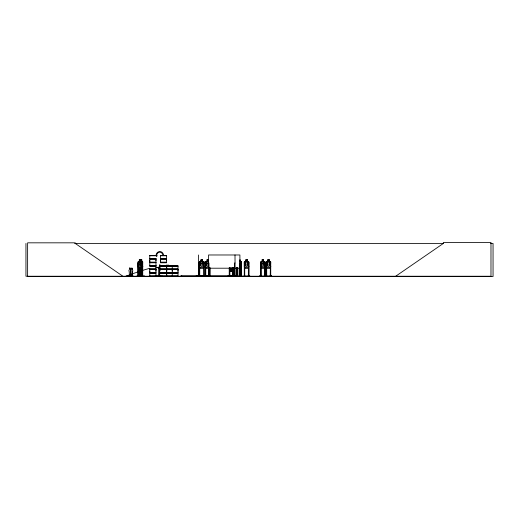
<?xml version="1.0" encoding="UTF-8"?>
<svg xmlns="http://www.w3.org/2000/svg" width="519" height="519" viewBox="0 0 519 519"><rect width="100%" height="100%" fill="white"/><g stroke="black" fill="none" stroke-linecap="round" stroke-linejoin="round"><path stroke-width="0.78" d="M149.777 272.566L149.777 269.523L155.966 269.523L155.96 272.566L149.777 272.566L149.783 271.048M149.777 262.16L149.777 259.124L155.966 259.124L155.96 262.16L149.777 262.16L149.783 260.642M155.96 271.048L155.96 269.523M155.96 260.642L155.96 259.124M160.429 262.16L160.429 259.124L166.618 259.124L166.612 262.16L160.429 262.16L160.436 260.642M166.612 271.048L166.612 269.523L166.612 272.566M166.612 260.642L166.612 259.124M166.729 271.048L166.729 269.523L166.729 272.566M172.243 271.048L172.243 269.523L160.429 269.523M178.004 271.048L178.004 269.523L172.548 269.523M196.117 275.991L203.649 275.894M130.412 275.738L130.652 271.489A1.103 1.006 -90 0 0 130.412 269.757L130.269 268.174M132.293 275.738L132.501 271.489A1.103 1.006 -90 0 0 132.293 269.757L132.319 268.563L132.293 269.757M132.527 271.489L132.319 275.738L131.288 275.738L131.08 271.489A1.103 1.006 -90 0 1 131.288 269.757L131.333 268.42M159.547 265.17C160.786 264.508 159.502 266.487 159.547 265.17L160.099 265.17L160.001 265.618L159.995 265.17M160.001 270.023L160.001 269.471M159.995 269.575L160.079 270.023M130.444 275.738L129.413 275.738L129.205 271.489A1.103 1.006 -90 0 1 129.413 269.757L129.808 268.031M129.439 268.563L129.692 268.083M129.893 275.297L130.308 275.206L129.867 275.135M130.308 275.167L129.86 275.239M130.094 275.239L130.061 275.109M131.813 275.135L132.183 275.239L131.735 275.167M132.098 275.336L131.949 275.109M159.768 267.635L159.508 267.486M160.371 265.773L178.017 265.864M155.998 276.231L178.017 276.108L178.011 273.176L172.548 273.176M156.096 276.199L162.707 276.238M141.752 276.199L141.732 275.758L141.2 275.758M141.285 267.953L141.693 266.383M141.317 268.005L142.258 265.079L141.817 259.818L140.824 259.818L140.824 261.446M132.079 275.148L131.735 275.239M240.991 267.953L241.536 266.39L241.024 268.005M131.949 275.258L132.144 275.219M264.534 268.005L265.073 266.39L264.56 268.005L261.018 268.005L260.583 266.39M248.342 268.005L248.886 266.39M270.717 266.383L270.204 267.953L266.675 267.953L266.215 266.383M270.243 268.005L270.788 266.39M204.201 266.39L203.643 268.005L199.821 268.005L199.322 266.39M227.99 276.205L242.853 276.199M228.023 275.991L230.501 276.238L228.023 276.173M131.307 268.42L131.82 268.012M259.539 276.199L271.671 275.991L270.049 276.205M261.466 275.991L259.545 275.991L261.453 276.199M243.366 276.199L249.775 275.991L248.082 276.238M244.825 276.205L244.786 275.758L244.209 275.758L244.209 276.238M265.073 276.205L265.053 262.017L264.502 261.498L261.063 261.498M266.727 276.205L266.636 263.016L266.156 263.016L266.13 276.205M266.902 276.205L264.152 276.238M199.186 275.991L199.322 262.024L199.834 261.446L200.944 261.446L200.944 259.818L202.572 259.818L202.52 261.498L203.331 262.043L203.331 265.079L202.52 266.383L201.002 266.383L200.185 265.079L200.185 262.043L201.002 261.498L201.002 259.87L202.52 259.87M205.219 275.972L205.284 263.016L205.732 263.016L205.784 276.238M208.443 276.173L208.495 275.758M230.78 268.109C229.093 269.984 231.429 269.731 231.377 267.921C231.351 269.724 233.589 269.984 231.948 268.115M240.05 266.383L240.758 265.079L240.758 262.043L240.05 261.498L241.017 261.498L241.458 262.043L241.62 276.238M138.106 276.238L138.073 262.024L138.463 261.446L139.332 261.446L139.293 259.818L140.552 259.818L140.552 261.446M138.106 262.024L138.495 261.446M244.793 261.498L244.319 262.05L244.332 266.383M266.215 262.05L266.695 261.498L270.224 261.498L270.736 262.043L270.736 276.238M140.428 262.043L140.902 261.498L140.87 259.818M126.831 276.231L127.304 276.238M127.797 276.231L127.583 275.978M128.965 276.225L129.173 275.518M130.561 276.231L131.054 276.225L130.937 275.518M131.515 276.238L131.313 275.518M208.872 268.005L205.816 268.005L205.31 266.39L205.31 262.024L205.829 261.446L206.938 261.446M205.368 262.05L205.855 261.498L208.515 261.498L208.515 259.87L206.997 259.87M156.336 256.652L157.244 255.692L156.615 255.692A3.477 3.153 -90 0 1 159.768 252.208A3.477 3.153 -90 0 1 162.921 255.692M149.777 276.108L149.783 273.176L155.966 273.176L155.966 276.108L149.764 276.231M232.058 269.951L232.765 269.406L232.765 267.888M395.699 276.238L443.343 243.45L443.343 242.483L490.98 242.483L490.98 276.238L25.95 276.238L25.95 243.45M136.263 276.205L144.684 275.991M125.799 276.238L130.82 275.978M128.887 276.238L129.179 276.238M131.411 276.238L131.313 276.095M129.782 268.031L130.295 268.174M74.658 243.45L443.589 243.45M490.617 243.45L493.05 243.45L493.05 276.517L27.624 276.517L27.624 242.827L75.268 242.827L75.268 243.45L122.906 276.238M149.777 255.458L155.972 255.458M160.423 255.458L166.625 255.458M155.972 255.569L149.777 255.569L149.783 258.514L155.966 258.514M149.783 255.763L155.96 255.763M160.436 255.763L166.612 255.763M149.738 258.722L156.011 258.722M160.384 258.722L166.664 258.722M149.738 258.91L156.011 258.91M160.384 258.91L166.664 258.91M208.567 259.818L206.938 259.818L206.997 261.498L206.179 262.043L206.179 265.079L206.997 266.383L208.515 266.383M248.886 276.238L248.867 262.017L248.329 261.446L247.336 261.446L247.349 259.818L245.798 259.818L245.798 261.446L244.754 261.446L244.267 262.024L244.3 276.238L244.378 275.758M263.581 259.818L262.063 259.818L262.108 261.498L261.362 262.043L261.362 265.079L262.108 266.383L263.509 266.383L264.255 265.079L264.255 262.043L263.509 261.498L263.555 259.818L263.581 261.446L264.547 261.446L265.053 262.017M140.506 259.87L139.332 259.87L139.371 261.498L138.761 262.043L138.761 265.079L139.371 266.383L140.506 266.383L141.123 265.079L141.123 262.043L140.506 261.498L140.513 259.818M140.857 259.87L141.784 259.87M247.304 259.87L245.85 259.87L245.85 261.498L245.085 262.043L245.085 265.079L245.85 266.383L247.284 266.383L248.05 265.079L248.05 262.043L247.284 261.498L247.336 259.818M262.108 259.87L263.529 259.87M267.752 259.87L269.199 259.87M140.175 261.446L141.343 261.446M141.771 261.446L142.427 261.446L142.731 262.043L142.719 276.238M202.572 261.446L203.63 261.446L204.201 262.017L204.214 275.991M262.082 261.446L261.038 261.446L260.564 262.024L260.616 276.238M267.72 261.446L266.656 261.446L266.163 262.024L266.273 276.238L266.279 275.758M269.231 261.446L270.243 261.446L270.788 262.017M138.482 261.498L142.414 261.498L142.764 262.017M244.78 261.498L248.322 261.498M141.285 261.498L141.771 262.017L141.771 266.39M149.738 262.374L156.011 262.374M160.384 262.374L166.664 262.374M149.738 262.562L156.011 262.562M160.384 262.562L166.664 262.562M160.429 262.776L166.618 262.776M141.693 263.016L141.246 263.016L141.207 276.238M142.284 263.016L142.686 263.016M198.505 263.016L198.68 276.238L198.706 275.758M199.29 263.016L199.737 263.016L199.737 276.238M204.149 263.016L203.695 263.016L203.753 276.238M208.547 263.016L208.995 263.016L209.047 276.238M234.997 263.016L234.549 263.016L234.497 276.238M240.076 263.016L239.791 276.238L240.05 262.043M241.575 263.016L241.101 263.016L241.14 276.238M244.254 263.016L244.734 263.016L244.728 276.238M248.893 263.016L248.413 263.016L248.361 276.238M260.551 263.016L261.031 263.016L261.076 276.238M270.315 263.016L270.795 263.016M199.322 263.561L204.201 263.561M205.31 263.561L208.515 263.561M260.557 263.561L265.053 263.561M166.93 265.118L167.001 265.566M166.288 265.248L168.694 265.196L169.194 265.767M159.547 265.514L160.099 265.514M155.96 265.624L149.783 265.624L149.783 262.776L155.966 262.776L155.966 265.702L149.719 265.786L155.972 265.864M166.612 265.624L160.436 265.624L166.625 265.709M149.777 265.988L155.972 265.988L155.96 268.913L149.777 268.913M160.423 265.975L178.017 265.988L178.004 268.913L172.548 268.913M169.979 266.111L170.316 266.111M149.783 266.163L155.96 266.163M160.436 266.163L172.243 266.163M172.555 266.163L178.004 266.163M138.073 266.39L138.489 268.005M244.267 266.39L244.76 268.005L248.361 268.005M266.163 266.39L266.656 268.005L270.263 268.005M159.132 267.285L159.69 267.285L159.69 267.836M156.057 267.415L158.301 267.415M156.057 267.694L158.289 267.694M138.482 267.953L142.414 267.953L142.764 266.39L142.394 268.005L138.45 268.005M159.443 267.934L158.276 267.934L158.276 267.175L159.443 267.175L159.346 276.238M203.604 267.953L199.86 267.953L199.374 266.383L199.374 262.05L199.86 261.498L203.604 261.498L204.149 262.043M208.852 267.953L205.855 267.953L205.368 266.383M244.78 267.953L248.322 267.953M261.063 267.953L264.528 267.953M159.041 267.973L159.774 267.836L159.041 267.836L159.086 276.238L159.158 267.973M239.726 268.005L241.05 268.005M208.547 268.206L239.908 268.206M160.429 268.913L172.25 268.913L172.25 265.988M149.738 269.127L156.011 269.127M160.384 269.127L178.056 269.127M149.738 269.316L156.011 269.316M160.384 269.316L178.056 269.316M229.249 269.432L229.774 270.003L233.07 270.003L233.492 269.426M160.086 269.575C158.704 269.698 160.475 269.056 160.099 269.919L159.567 270.023M160.429 272.566L172.25 272.566L172.25 269.523M172.548 272.566L178.011 272.566L178.011 269.523M149.738 272.773L156.011 272.773M160.384 272.773L178.056 272.773M149.738 272.962L156.011 272.962M160.384 272.962L178.056 272.962M160.429 273.176L172.25 273.176L172.25 276.108M130.438 275.518L131.43 275.518L131.43 275.978M138.424 275.758L137.892 275.758L137.898 276.238M139.682 275.758L140.162 275.758M142.251 275.758L142.731 275.758M236.346 275.758L236.911 275.758M237.235 275.758L237.799 275.758M241.62 275.758L241.056 275.758L241.056 276.238M248.361 275.758L248.938 275.758M261.076 275.758L260.506 275.758L260.506 276.238M264.567 275.758L265.144 275.758M266.111 275.758L266.688 275.758M127.622 275.887L128.355 275.887M129.503 275.887L130.237 275.887M205.784 275.894L209.637 275.894M149.783 276.024L155.96 276.024M156.096 275.991L178.004 276.024M248.114 275.991L249.775 275.991M271.671 275.991L269.984 276.238M210.253 276.199L210.189 275.758M264.216 276.205L266.935 276.173M234.997 254.978L235.133 276.205M125.903 276.238L132.832 276.16L132.812 275.518L132.319 275.518L132.319 275.978M234.822 275.965L234.809 275.829M232.583 276.205L232.57 269.238M140.072 276.199L140.007 275.758M132.04 268.083L132.319 268.563M168.656 265.248L169.149 265.793M159.638 265.066L159.586 276.238M141.304 261.446L141.771 262.017M235.068 276.173L235.049 275.758M270.84 276.238L270.84 275.758L270.263 275.758L270.263 276.238L270.373 263.016M270.671 275.758L270.678 276.238M270.425 275.758L270.438 276.238M269.199 261.498L269.251 259.818L267.7 259.818L267.772 261.498L266.987 262.043L266.987 265.079L267.752 266.383L269.186 266.383L269.951 265.079L269.951 262.043L269.186 261.498L269.186 259.87M266.578 263.016L266.513 276.238M265.144 276.238L265.099 263.016L264.619 263.016L264.638 276.238M264.962 275.758L264.969 276.238M264.684 263.016L264.684 276.238M260.966 263.016L260.966 276.238M260.674 275.758L260.687 276.238M248.835 262.043L248.77 276.238M248.471 263.016L248.445 276.238M244.624 275.758L244.611 276.238M241.432 276.238L241.51 262.017L241.011 261.446L240.096 261.446L240.128 259.818L240.076 261.498M241.244 275.758L241.257 276.238M239.94 276.238L239.908 254.978L208.547 254.978L208.599 276.238M239.817 260.142L239.817 260.687M237.754 267.681L237.799 276.238M237.67 267.681L237.715 276.238L237.611 275.758M237.436 275.758L237.423 276.238M237.365 267.681L237.3 276.238L237.28 267.681M236.865 267.681L236.865 276.238M236.781 267.681L236.826 276.238M236.722 275.758L236.709 276.238M236.547 275.758L236.547 276.238M236.476 267.681L236.43 276.238M236.392 267.681L236.346 276.238M235.769 276.238L235.769 275.829L180.8 275.829L180.8 276.238M234.601 275.758L234.601 276.238M233.628 275.758L233.628 276.238L233.589 267.681M233.498 267.681L233.433 276.238M233.349 267.791L233.362 276.238M233.2 267.681L233.252 276.238M233.109 267.681L233.154 276.238M233.063 267.791L233.07 276.238M232.96 269.238L232.901 276.238M232.661 269.238L232.733 276.238M232.531 275.758L232.531 276.238M232.058 267.888L232.058 269.406L230.734 269.406L230.734 267.888M232.032 269.951L232.103 271.632L230.663 271.632L230.689 270.003M230.708 271.58L230.027 267.888M229.755 269.238L229.794 276.238M229.664 267.681L229.709 276.238M229.612 275.758L229.599 276.238M229.43 275.758L229.417 276.238M229.366 267.681L229.366 276.238M229.275 267.681L229.236 276.238M210.137 267.681L210.137 276.238M209.741 275.758L209.741 276.238M209.689 267.681L209.637 276.238M208.943 275.758L208.943 276.238M205.68 275.758L205.68 276.238M205.336 275.758L205.336 276.238M204.09 275.758L204.09 276.238M203.649 275.758L203.643 276.238M199.789 275.758L199.789 276.238M198.511 254.978L198.505 276.238M198.459 275.758L198.459 276.238M198.297 275.829L198.297 276.238M181.76 275.829L181.76 276.238M166.735 265.988L166.729 268.913M166.735 273.176L166.735 276.108M166.618 265.988L166.612 268.913M166.618 273.176L166.618 276.108M159.878 265.618L159.949 269.471M159.735 267.973L159.683 276.238M159.541 267.836L159.45 276.238M159.275 267.836L159.236 276.238M159.19 267.285L159.132 267.836M142.68 275.758L142.68 276.238M142.543 263.016L142.472 276.238M142.427 263.016L142.394 276.238M142.284 267.681L142.258 276.238M141.693 262.043L141.674 276.238M141.583 263.016L141.505 276.238M141.415 275.758L141.434 276.238M141.356 263.016L141.317 276.238M140.117 267.681L140.149 276.238M139.981 267.681L139.929 276.238M139.858 267.681L139.858 276.238M139.721 267.681L139.689 276.238M138.424 276.238L138.385 263.016L137.937 263.016L138.015 276.238M138.275 263.016L138.314 276.238M138.151 262.05L138.151 266.383M138.216 275.758L138.203 276.238M132.695 275.518L132.695 275.978L131.048 275.978L131.048 275.518M132.436 275.518L132.436 276.095M132.261 275.978L132.293 275.012L131.8 275.012L131.832 275.978M130.82 275.518L130.807 276.095M130.554 275.518L130.554 276.095M130.431 276.095L130.379 275.012L129.919 275.012L129.919 275.978M129.951 275.012L129.951 275.978M129.549 275.978L129.549 275.518L129.056 275.518L129.056 276.095M129.432 275.518L129.465 276.095M126.714 276.095L126.714 275.978A227.744 123.82 6 0 1 149.77 268.284M156.057 255.692A4.165 3.776 -90 0 1 159.826 251.52A4.165 3.776 -90 0 1 163.602 255.692M230.734 275.972L235.522 275.965L230.728 275.985M132.52 276.095L132.52 276.095M166.625 255.569L160.423 255.575L160.436 258.514L166.618 258.514L166.618 255.582M140.305 260.142L139.572 260.142L139.572 260.687L140.305 260.687L140.305 260.142M141.622 260.142L141.058 260.142L141.058 260.687L141.622 260.687L141.622 260.142M202.248 260.142L201.275 260.142L201.275 260.687L202.248 260.687L202.248 260.142M208.242 260.142L207.263 260.142L207.263 260.687L208.242 260.687L208.242 260.142M247.025 260.142L246.11 260.142L246.11 260.687L247.025 260.687L247.025 260.142M263.256 260.142L262.361 260.142L262.361 260.687L263.256 260.687L263.256 260.142M268.926 260.142L268.005 260.142L268.005 260.687L268.926 260.687L268.926 260.142M140.506 262.043L139.371 262.043L139.371 265.079L140.506 265.079L140.506 262.043M202.52 262.043L201.002 262.043L201.002 265.079L202.52 265.079L202.52 262.043M208.515 262.043L206.997 262.043L206.997 265.079L208.515 265.079L208.515 262.043M247.284 262.043L245.85 262.043L245.85 265.079L247.284 265.079L247.284 262.043M263.509 262.043L262.108 262.043L262.108 265.079L263.509 265.079L263.509 262.043M269.186 262.043L267.752 262.043L267.752 265.079L269.186 265.079L269.186 262.043M231.824 270.762L230.974 270.762L230.974 271.307L231.824 271.307L231.824 270.762"/></g></svg>
